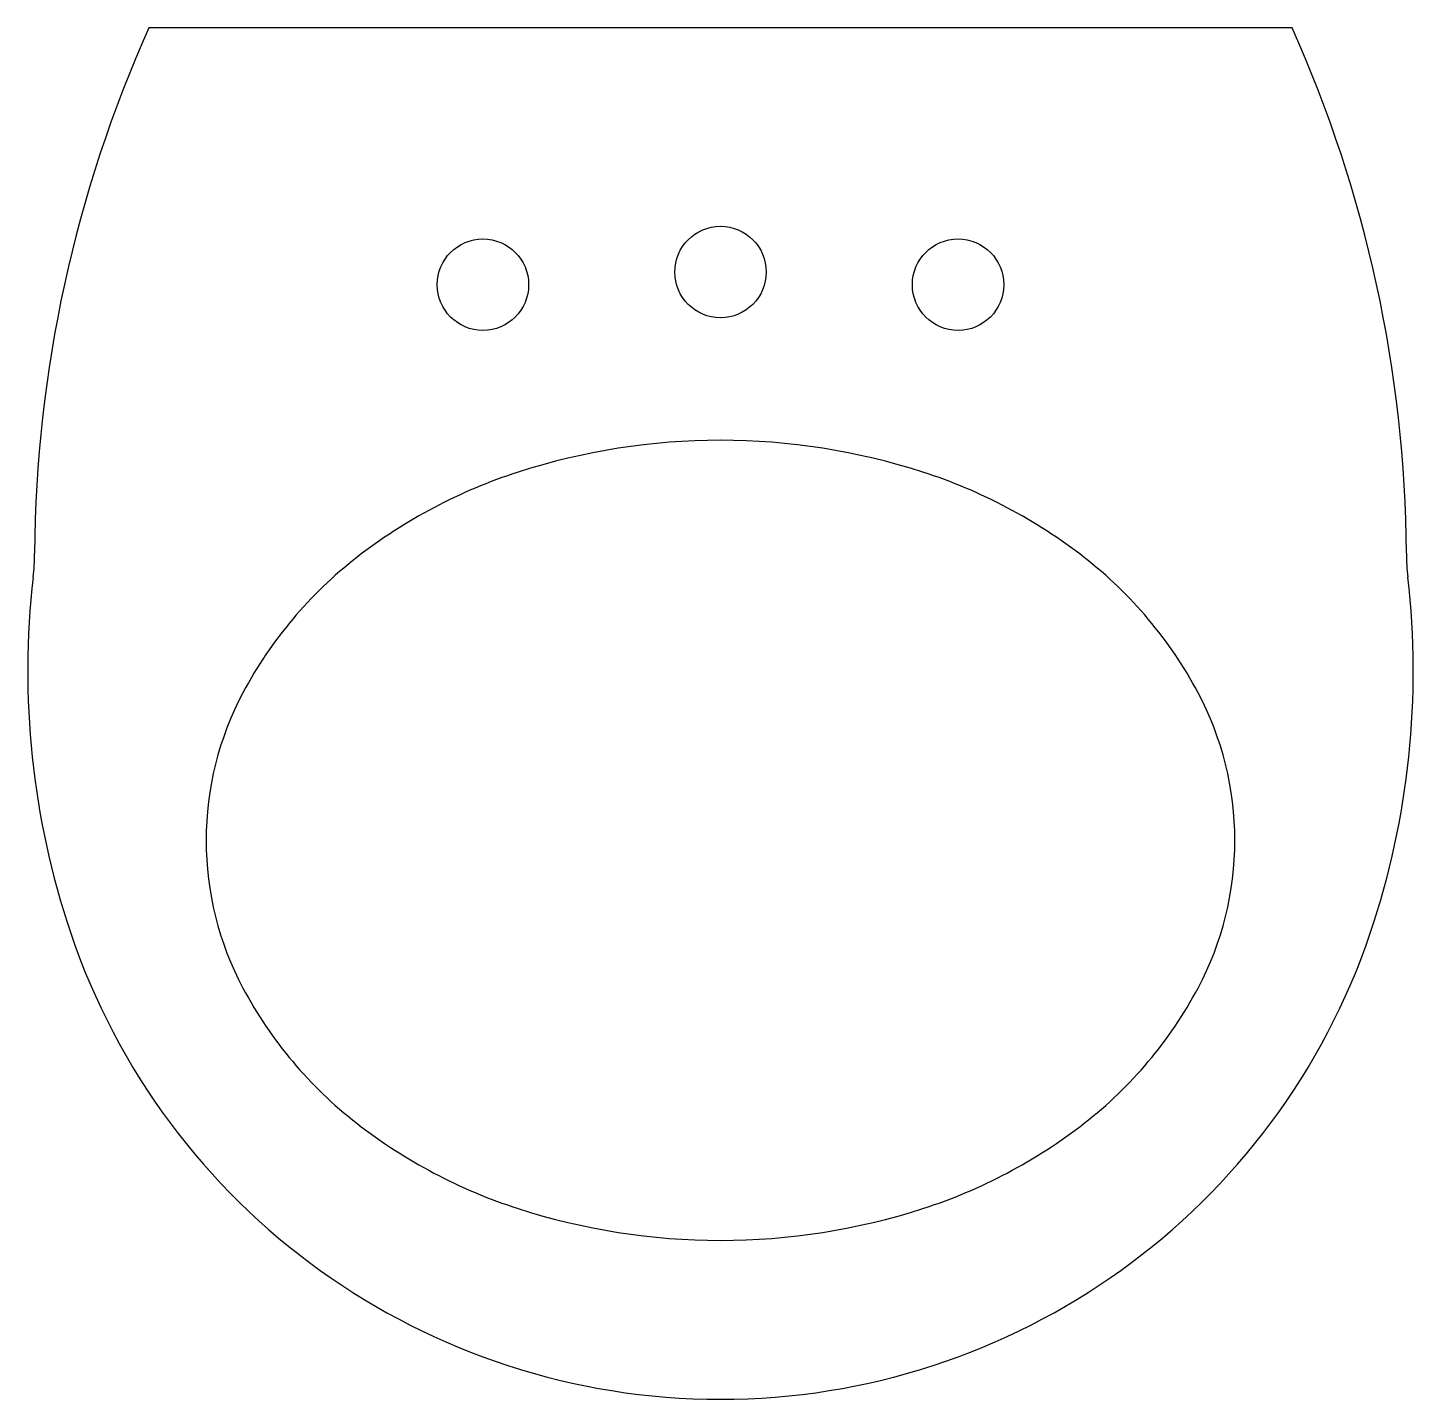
# Model space of a CAD drawing. Extents: x -0.303 to 0.303, y -0.6 to 0.
import ezdxf

# ---------------------------------------------------------------- set-up
doc = ezdxf.new("R2010")
doc.units = 0
doc.layers.add('SN', color=7, linetype='CONTINUOUS')

msp = doc.modelspace()

# ---------------------------------------------------------------- linework, layer by layer
at = {"layer": 'SN', "color": 0}
msp.add_line((0.25, 0), (-0.25, 0), dxfattribs=at)
msp.add_lwpolyline([(0.225, -0.35549, 0.122953), (0.20887, -0.2909, 0.105488), (0.1591, -0.23175, 0.087567), (0.08843, -0.19439, 0.078075), (0, -0.18049, 0.078075), (-0.08843, -0.19439, 0.087567), (-0.1591, -0.23175, 0.105488), (-0.20887, -0.2909, 0.122953), (-0.225, -0.35549, 0.122953), (-0.20887, -0.42009, 0.105488), (-0.1591, -0.47924, 0.087567), (-0.08843, -0.5166, 0.078075), (0, -0.53049, 0.078075), (0.08843, -0.5166, 0.087567), (0.1591, -0.47924, 0.105488), (0.20887, -0.42009, 0.122953)], format="xyb", close=True, dxfattribs=at)
for centre in [(0, -0.10688), (-0.10391, -0.11241), (0.10391, -0.11241)]:
    msp.add_circle(centre, 0.02, dxfattribs=at)
for centre, radius, start, end in [((0.27141, -0.23375), 0.57141, 155.85295, 179.60774), ((-0.27141, -0.23375), 0.57141, 0.39226, 24.14705), ((-0.39998, -0.22893), 0.1, 353.39967, 359.48085), ((0.39998, -0.22893), 0.1, 180.51915, 186.60033), ((0.05485, -0.28156), 0.35786, 173.39967, 198.58144), ((-0.05485, -0.28156), 0.35786, 341.41856, 6.60033), ((0, -0.3), 0.3, 198.58144, 341.41856)]:
    msp.add_arc(centre, radius, start, end, dxfattribs=at)

doc.saveas('drawing.dxf')
